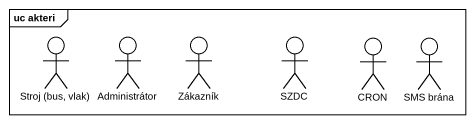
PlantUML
@startuml
mainframe uc akteri
actor "Stroj (bus, vlak)" as Stroj_bus_vlak
actor Administrátor
actor Zákazník
actor SZDC
actor CRON
actor "SMS brána" as SMS_brána
@enduml
